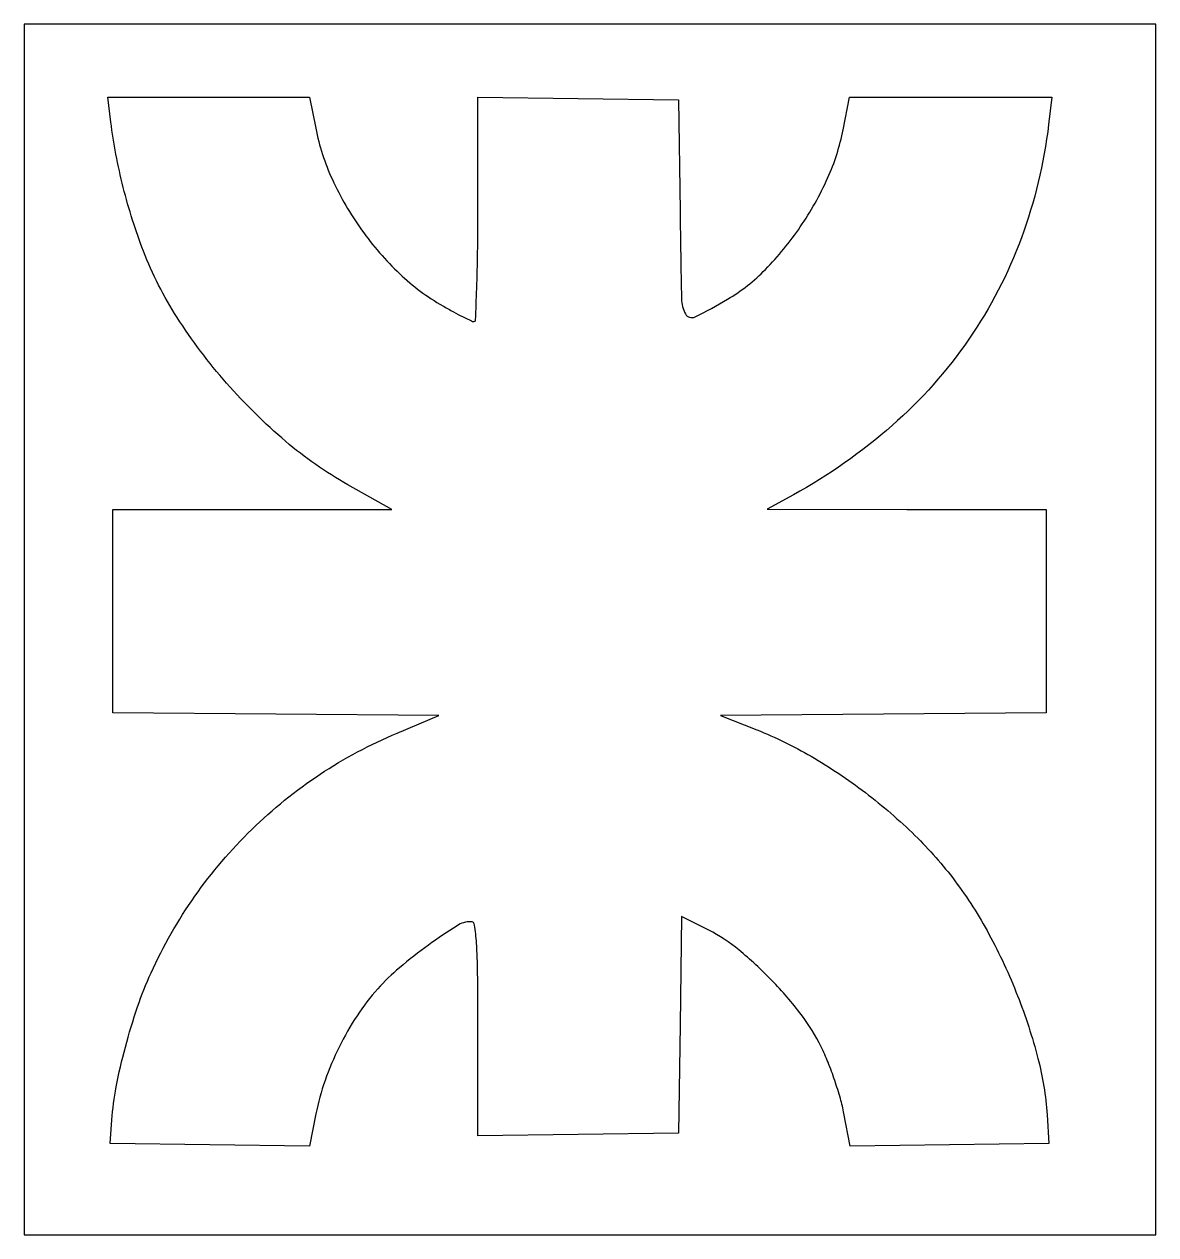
# Model space of a CAD drawing. Extents: x 0 to 217, y 0 to 232.
import ezdxf

# ---------------------------------------------------------------- set-up
doc = ezdxf.new("R2010")
doc.units = 0

msp = doc.modelspace()

# ---------------------------------------------------------------- linework, layer by layer
msp.add_lwpolyline([(0, 116), (0, 0), (108.5, 0), (217, 0), (217, 116), (217, 232), (108.5, 232), (0, 232)], close=True)
msp.add_lwpolyline([(55.909268, 212.055654, 0.059533), (59.089825, 202.234266, 0.047256), (64.69809, 192.5863, 0.047308), (72.009603, 184.174518, 0.060075), (80.252752, 178.02804, 0.005609), (82.317566, 176.874463, 0.007988), (84.178933, 175.899985, 0.00486), (85.757594, 175.124519, 0.109021), (86.25, 175.009384, 0.406298), (86.55524, 175.299114, 0.001191), (86.779687, 181.324724, 0.005447), (86.946101, 188.269852, 0.003266), (87, 196.521593), (87, 218.043186), (106.25, 217.771593), (125.5, 217.5), (125.770176, 196.150754, 0.001976), (126.048702, 179.379654, 0.119408), (126.813003, 176.486184, 0.403748), (128.646483, 175.904143, 0.019018), (134.887926, 179.298537, 0.065128), (142.147192, 185.005072, 0.044067), (148.826706, 193.157123, 0.043531), (154.070363, 202.501803, 0.057586), (157.038451, 211.789918), (158.26021, 218), (177.664548, 218), (197.068886, 218), (196.442361, 212.75, -0.058686), (191.218762, 191.029781, -0.062728), (181.160468, 171.640595, -0.061742), (166.446299, 155.104415, -0.054034), (147.5, 141.796255), (142.5, 139.036231), (169.25, 139.018115), (196, 139), (196, 119.514247), (196, 100.028493), (164.763156, 99.764247), (133.526313, 99.5), (140.513156, 96.755197, -0.038834), (150.903788, 91.710812, -0.030453), (161.313527, 84.733727, -0.03041), (170.816248, 76.530015, -0.038327), (178.486858, 67.805637, -0.037538), (184.995413, 57.641475, -0.029806), (190.489506, 45.81582, -0.030394), (194.406318, 33.777377, -0.047161), (196.140427, 23), (196.5, 17.5), (177.430404, 17.229039), (158.360807, 16.958078), (157.194603, 23.229039, 0.02349), (156.520257, 26.09824, 0.012641), (155.4354, 29.56728, 0.012563), (154.148472, 33.054944, 0.019249), (152.843477, 36, 0.049257), (149.02983, 42.164177, 0.028763), (143.361449, 48.759123, 0.028844), (137.048524, 54.588883, 0.054788), (131.264183, 58.366128), (126.040617, 61.01311), (125.770308, 40.256555), (125.5, 19.5), (106.25, 19.228407), (87, 18.956814), (87, 39.478407, 0.002426), (86.947783, 50.238487, 0.013936), (86.733615, 55.935475, 0.018295), (86.382254, 59.367195, 0.374172), (85.655036, 60, 0.142523), (82.99921, 59.22727, 0.01461), (77.527132, 55.519677, 0.019387), (71.971427, 51.176744, 0.034193), (67.794812, 47.12182, 0.037493), (63.837209, 41.989423, 0.030738), (60.39245, 35.979466, 0.030556), (57.689454, 29.548872, 0.035655), (55.951067, 23.156806), (54.731478, 16.957755), (35.615739, 17.228877), (16.5, 17.5), (16.80945, 22, -0.031068), (17.64216, 28.331218, -0.016964), (19.404365, 35.966887, -0.016819), (21.736916, 43.660424, -0.024902), (24.336415, 50.210479, -0.04619), (32.73176, 64.876292, -0.046622), (43.65369, 77.701989, -0.046774), (56.726487, 88.246176, -0.047122), (71.5, 96.146764), (79.5, 99.5), (48.25, 99.764247), (17, 100.028493), (17, 119.514247), (17, 139), (43.75, 139.000054), (70.5, 139.000108), (62.065068, 143.750054, -0.047869), (50.128062, 152.066973, -0.036883), (38.814747, 163.212505, -0.037062), (29.327095, 175.822077, -0.050186), (22.865123, 188.522323, -0.016138), (20.773482, 194.471109, -0.014646), (18.995138, 200.736975, -0.014685), (17.591356, 207.077473, -0.016487), (16.623426, 213.25), (16.038261, 218), (35.389025, 218), (54.73979, 218)], format="xyb", close=True)

doc.saveas('drawing.dxf')
